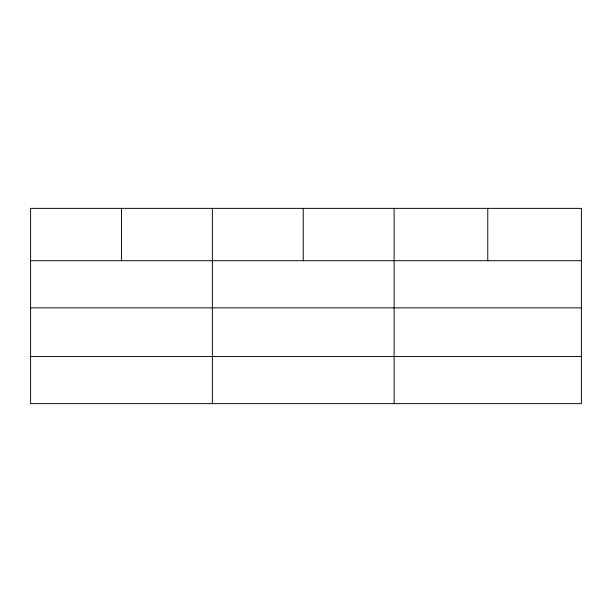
<?xml version="1.0" encoding="UTF-8"?>
<svg xmlns="http://www.w3.org/2000/svg" width="612" height="612" viewBox="0 0 612 612"><rect width="100%" height="100%" fill="white"/><g stroke="black" fill="none" stroke-linecap="round" stroke-linejoin="round"><path stroke-width="0.92" d="M30.6 260.704L581.4 260.704M30.6 307.867L581.4 307.867M30.6 356.459L581.4 356.459M487.764 208.371L487.764 260.704M394.128 208.371L394.128 403.629M303.246 208.371L303.246 260.704M212.364 208.371L212.364 403.629M121.482 208.371L121.482 260.704M581.4 208.371L30.6 208.371L30.6 403.629L581.4 403.629L581.4 208.371"/></g></svg>
